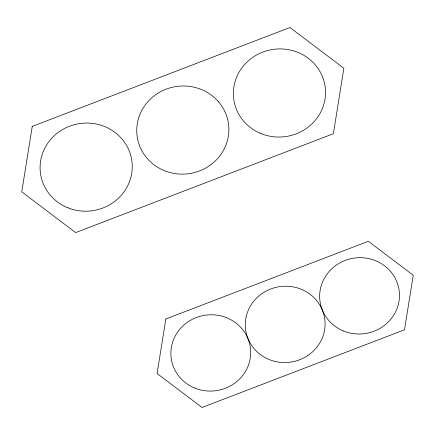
<?xml version="1.0" encoding="UTF-8"?>
<svg xmlns="http://www.w3.org/2000/svg" width="435" height="435" viewBox="0 0 435 435"><rect width="100%" height="100%" fill="white"/><g stroke="black" fill="none" stroke-linecap="round" stroke-linejoin="round"><path stroke-width="0.65" d="M32.255 126.395L21.75 191.851L75.668 232.594L333.368 133.724L343.873 68.262L289.949 27.525L32.255 126.395M165.849 318.975L157.095 373.524L202.03 407.475L404.496 329.795L413.25 275.246L368.314 241.294L165.849 318.975M246.096 317.077L245.726 319.045A39.944 38.133 -7.6 0 0 260.195 354.443L261.859 355.634A39.944 38.133 -7.6 0 0 324.249 331.698L324.619 329.73A39.944 38.133 -7.6 0 0 310.15 294.326L308.486 293.136A39.944 38.133 -7.6 0 0 246.096 317.077M218.495 101.757L216.918 100.028A46.121 44.033 -7.6 0 0 166.099 89.18A46.121 44.033 -7.6 0 0 136.726 130.794L136.802 133.099A46.121 44.033 -7.6 0 0 147.128 158.362L148.705 160.091A46.121 44.033 -7.6 0 0 199.524 170.933A46.121 44.033 -7.6 0 0 228.897 129.326L228.821 127.02A46.121 44.033 -7.6 0 0 218.495 101.757M194.711 388.047A39.944 38.133 -7.6 0 0 250.457 348.304A39.944 38.133 -7.6 0 0 187.175 322.427A39.944 38.133 -7.6 0 0 194.711 388.047M343.498 330.97A39.944 38.133 -7.6 0 0 399.238 291.222A39.944 38.133 -7.6 0 0 335.956 265.345A39.944 38.133 -7.6 0 0 343.498 330.97M260.891 133.54A46.121 44.033 -7.6 0 0 325.26 87.647A46.121 44.033 -7.6 0 0 252.191 57.763A46.121 44.033 -7.6 0 0 260.891 133.54M67.621 207.691A46.121 44.033 -7.6 0 0 131.984 161.798A46.121 44.033 -7.6 0 0 58.915 131.914A46.121 44.033 -7.6 0 0 67.621 207.691"/></g></svg>
